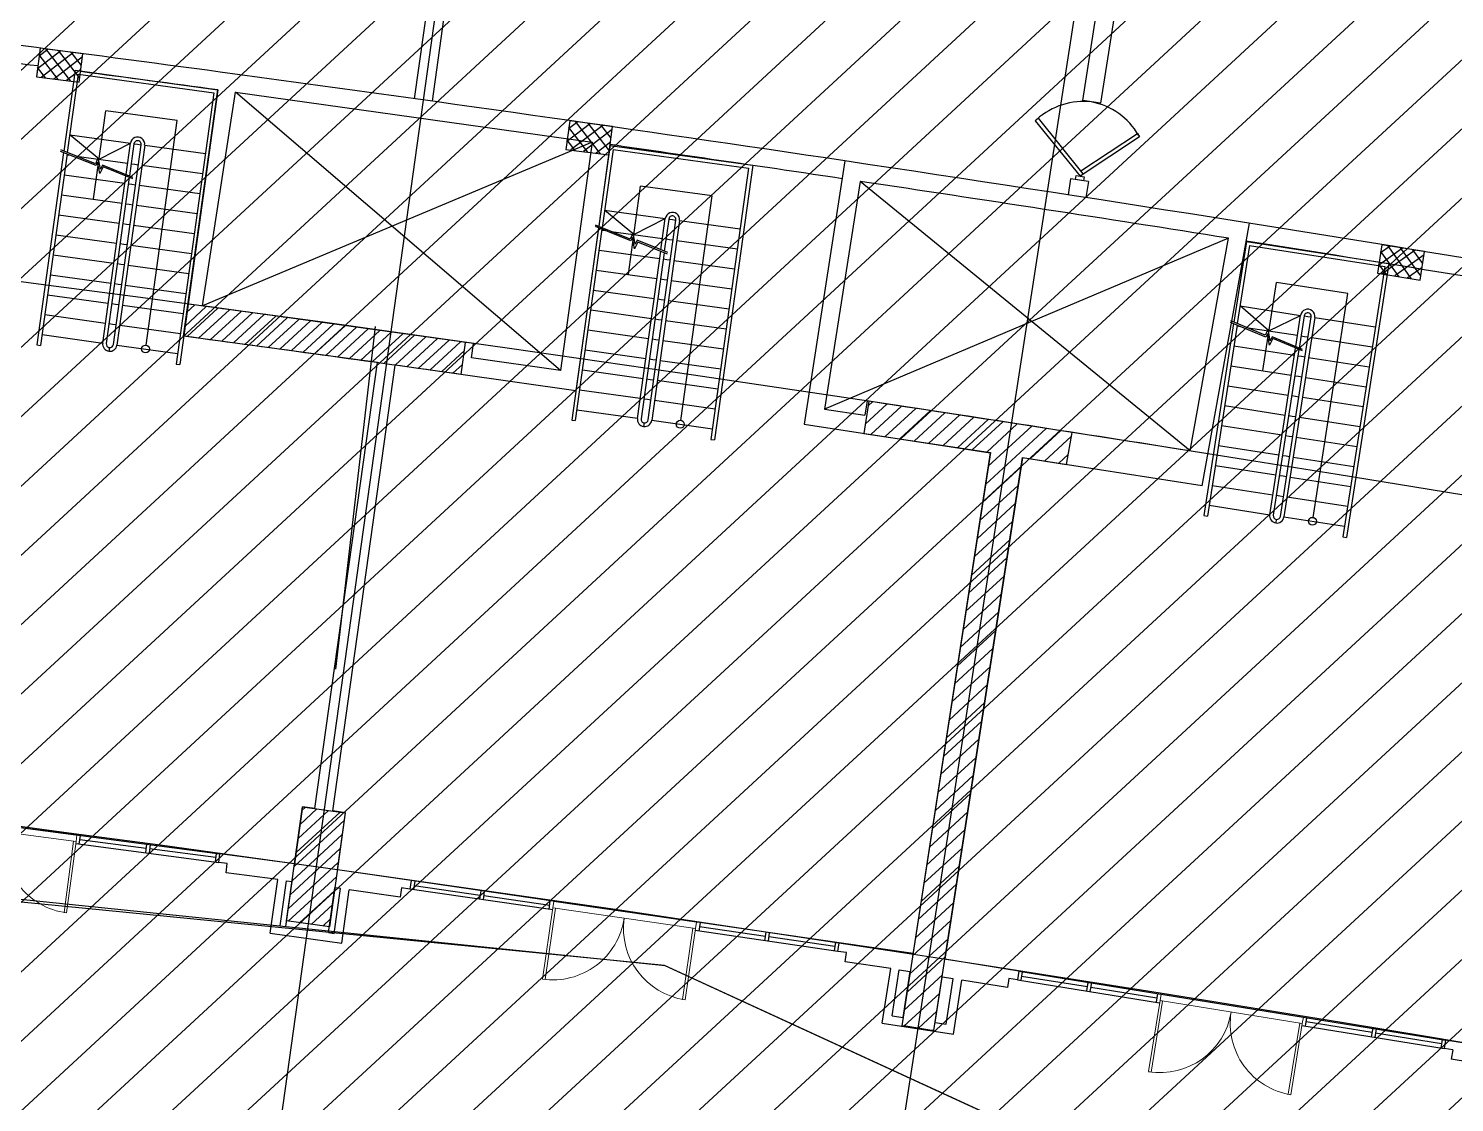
# Model space of a CAD drawing. Extents: x -678889171 to 586587, y -792238163 to 335485.
# Drawn here: x -678804152 to -678784365, y -792169563 to -792154654 of the extents above; entities that cross this region are included whole.
import ezdxf
from ezdxf.enums import TextEntityAlignment as Align

# ---------------------------------------------------------------- set-up
doc = ezdxf.new("R2010")
doc.units = 0
doc.header["$MEASUREMENT"] = 0
for name, color, linetype in [('A-FLOR-PATT', 252, 'Continuous'), ('A-SITE-PATT', 252, 'Continuous'), ('A-WALL', 252, 'Continuous')]:
    doc.layers.add(name, color=color, linetype=linetype)
for name, color, linetype, lineweight in [('BASEMENT3 LAYOUT$0$HATCH6', 252, 'Continuous', 15), ('Ground floor Towers$0$04-Ground Floor$0$A-DOOR-FULL', 252, 'Continuous', 20), ('Ground floor Towers$0$04-Ground Floor$0$A-GLAZ', 252, 'Continuous', 20)]:
    doc.layers.add(name, color=color, linetype=linetype, lineweight=lineweight)
doc.styles.add('Ground floor Towers$0$$Bas01-Rname$0$EN-SC', font='swissc.ttf')
doc.styles.add('Ground floor Towers$0$$Bas01-Rname$0$EN-SCL', font='swisscl.ttf')
doc.styles.add('Ground floor Towers$0$04-Ground Floor$0$V2-lower ground$0$LEVEL  FOR LICENSE LOWER GR$0$$LG- LEVEL$0$AR-SR', font='sarb.shx')

# ---------------------------------------------------------------- blocks, each defined once
blk = doc.blocks.new('A$C61C61320')
at = {"layer": 'BASEMENT3 LAYOUT$0$HATCH6'}
h = blk.add_hatch(dxfattribs=at)
h.set_pattern_fill('JIS_WOOD', color=256, scale=1000, style=0)
h.set_pattern_definition([(45, (-845711.5632553247, -470537.5133829243), (-499.9999991609842, 499.9999991609843), [])])
h.paths.add_polyline_path([(-57054.4839232408, -202715.6827627594), (-61988.72938809986, -237934.2497828866), (-80426.45722685638, -233625.2072105513), (-117920.8563015934, -232159.4412755717), (-127624.8318891085, -221284.5855308848), (-127624.8318891085, -154987.425217584), (-104462.5924733605, -154589.848100547), (-93882.62928564264, -154028.8445178776), (-93529.7361727003, -176713.0896850609), (-93352.28011348587, -178273.3977080029), (-93352.28011348587, -194674.8746110406), (-91405.28890382661, -196764.3988851835), (-82930.71560722869, -197602.72102616), (-65142.08317814791, -199622.3395659931), (-55832.26724016038, -200866.3395951205)])
blk = doc.blocks.new('Ground floor Towers$0$04-Ground Floor$0$a-r-00l-facd$0$WATG_DOORDOUBLE_M3')
at = {"layer": 'Ground floor Towers$0$04-Ground Floor$0$A-DOOR-FULL'}
for p, q in [((2199.999999287247, 1.468276605010033e-05), (2200.000000712753, -99.99998531723395)), ((-7.127528078854084e-07, -8.368981070816517e-06), (7.127528078854084e-07, -100.0000083689811))]:
    blk.add_line(p, q, dxfattribs=at)
for points in [[(7.127528078854084e-07, -100.0000083689811), (40.00000071275281, -100.0000077987788), (40.00001545171835, -1199.058316136943), (1.545171835459769e-05, -1199.058316707145)], [(2200.000000712753, -99.99997886421625), (2160.000000712753, -99.99997943441849), (2160.000015465135, -1199.999985887436), (2200.000015465135, -1199.999985317234)]]:
    blk.add_lwpolyline(points, close=True, dxfattribs=at)
for centre, start, end in [((7.127528078854084e-07, -100.0000167199178), 270.0000008170881, 8.137530065835503e-07), ((2200.000000712753, -99.99998535879422), 180.000000813753, 270.0000008170881)]:
    blk.add_arc(centre, 1100, start, end, dxfattribs=at)
at = {"layer": 'Ground floor Towers$0$04-Ground Floor$0$A-GLAZ'}
for p, q in [((-7.127528078854084e-07, -1.482199877500534e-05), (2199.999999287247, 8.229748345911503e-06)), ((7.127528078854084e-07, -100.0000083689811), (2200.000000712753, -99.99998531723395))]:
    blk.add_line(p, q, dxfattribs=at)
blk = doc.blocks.new('GR')
at = {"layer": 'A-FLOR-PATT'}
for p, q in [((6630, 53450), (2175.768247822157, 8187.24686045097)), ((15690, 52490), (10579.79769232979, 7298.403218707645)), ((4529.478819755205, 33400.84287380429), (4064.33697080219, 28679.44779817713)), ((13334.63613384853, 29030.69389596646), (13676.84593456588, 32034.67960718999)), ((13914.04371392599, 31908.10524616408), (13583.02957335401, 29002.39726700401)), ((4460.197372015273, 30147.71025321049), (4313.132509748847, 28654.93698831205)), ((-1151.792051261931, 29169.31031996908), (-1187.424477537686, 28770.90056833415)), ((-862.6263017387828, 29143.44830929011), (-1177.654061940848, 28880.14457044599)), ((-1038.700199908577, 29159.19576569623), (-1161.906605534721, 29056.21846861579)), ((-554.1774238097714, 29115.86168055516), (-1151.792051261931, 29169.31031996908)), ((-686.5524035689887, 29127.70085288386), (-1120.594581479672, 28764.92352752492)), ((-707.7527051213838, 28728.00034062378), (-1070.530030480353, 29162.04251853444)), ((-584.6108053826028, 28775.5829720544), (-894.4561323105008, 29146.29506212828)), ((-568.8633489764179, 28951.65687022437), (-718.3822341404739, 29130.54760572215)), ((-589.8098500855849, 28717.45192892046), (-554.1774238097714, 29115.86168055516)), ((-1174.031199369393, 28920.65216221451), (-1187.424477537745, 28770.90056833415)), ((-1059.900501461118, 28759.49525343589), (-1176.019162639364, 28898.42454441075)), ((-883.8266032912361, 28743.74779702994), (-1160.271706233238, 29074.49844258081)), ((-558.0857078871923, 29072.16276214458), (-944.5206833097618, 28749.1760711188)), ((-573.833164293319, 28896.08886397455), (-768.4467851398513, 28733.42861471267)), ((13583.02957335401, 29002.39726700401), (13334.63613384853, 29030.69389596646)), ((-1187.424477537686, 28770.90056833415), (-589.8098500855849, 28717.45192892046)), ((-1187.424477537745, 28770.90056833415), (-589.8098500855849, 28717.45192892046)), ((-654.7240264726424, 28884.08661310548, 2.279734471560073e-08), (-764.6329551669551, 27754.82088960832, 2.329218418513658e-08)), ((-609.802677285119, 28829.47825849169, 2.282541739611319e-08), (-716.0791393969812, 27737.53452559231, 2.330409319506092e-08)), ((-654.7240190486955, 28884.08661231809, 2.279734471663144e-08), (1335.87004838778, 28690.3465059243, 2.306609547718771e-08)), ((-609.802677285119, 28829.47825849169, 2.282541739611319e-08), (1281.261693838191, 28645.42515673055, 2.308073061959465e-08)), ((-589.5806206993293, 28720.01496580476), (-592.3728869698243, 28717.68115830666)), ((-589.8098500855849, 28717.45192892046), (-576.2754065164481, 28866.76518566255)), ((12729.64334216362, 28759.1530893246), (12688.28808834553, 28722.91451401882)), ((12688.28808834553, 28722.91451401882), (13340.582444098, 27978.51994530233)), ((13381.93769791525, 28014.75852060071), (12729.64334216362, 28759.1530893246)), ((1281.261693838191, 28645.42515673055, 2.308073061959465e-08), (913.1554903178148, 24863.296414484, 2.432354941359895e-08)), ((1335.870048394034, 28690.34650598852, 2.306609547716015e-08), (962.9203421998936, 24858.45291191337, 2.43302681825919e-08)), ((998.2406680801068, 25256.89110652867), (1335.875818950648, 28690.40510065501)), ((1246.721583506558, 25685.55577168471), (1583.190848636063, 28667.15163505109)), ((1583.190848636063, 28667.15163505109), (6556.534511636972, 28177.96449341424)), ((6244.88155322941, 24993.14312002374), (1583.190848636063, 28667.15163505109)), ((14143.59143319529, 28557.12841733682), (13340.582444098, 27978.51994530233)), ((13348.99353853188, 28052.3542058854), (14111.44651807866, 28601.74002782889)), ((14111.44651807866, 28601.74002782889), (14143.59143319529, 28557.12841733682)), ((-325.1976769384055, 27108.27051480542, 2.362050426512813e-08), (-205.5105345414813, 28338.00306754536, 2.307807152047738e-08)), ((789.7865028918677, 28241.13301398687, 2.321244690125709e-08), (-205.5105345414813, 28338.00306754536, 2.307807152047738e-08)), ((6232.222499277268, 28460.44710788107), (6196.590073001513, 28062.03735624615)), ((6521.388248800649, 28434.5850972021), (6206.360488598235, 28171.28135835775)), ((6345.314350630739, 28450.33255360823), (6222.107945004478, 28347.35525652766)), ((6500.187947247905, 28034.8845849419), (6223.742844305903, 28365.63523049271)), ((6829.837126729428, 28406.99846846715), (6232.222499277268, 28460.44710788107)), ((6697.462146970327, 28418.83764079586), (6263.41996905976, 28056.06031543703)), ((6676.261845417728, 28019.13712853575), (6313.484520058817, 28453.17930644637)), ((6825.928842652007, 28363.29955005646), (6439.493867229787, 28040.31285903091)), ((6799.403745156538, 28066.71975996633), (6489.558418228611, 28437.43185004024)), ((6815.151201562752, 28242.79365813627), (6665.632316398696, 28421.68439363406)), ((6794.204700453614, 28008.58871683246), (6829.837126729428, 28406.99846846715)), ((485.0807738396106, 25110.4161590449, 2.419507331976187e-08), (789.7865028918677, 28241.13301398687, 2.321244690125709e-08)), ((6556.534511636972, 28177.96449341424), (1246.722112970514, 25685.55572009293)), ((6324.114049077994, 28050.63204134785), (6207.995387899748, 28189.56133232272)), ((6556.534511636972, 28177.96449341424), (6244.88155322941, 24993.14312002374)), ((6805.229220540234, 28152.42273638197), (6469.260065455106, 24719.11104448439)), ((6810.181386245764, 28187.22565188631), (6615.567765399581, 28024.56540262478)), ((6804.061264458709, 28141.7380032508), (6693.527511141758, 27012.5332670537)), ((6804.061271882219, 28141.73800245931), (8794.547834986315, 27946.89649702263)), ((-271.3821709610384, 27661.20108209067, 2.34996457068552e-08), (-692.142222809649, 27983.4757766733, 2.323263203874849e-08)), ((-692.1422228098527, 27983.47577667333, 2.318843389069391e-08), (153.8602590103255, 27901.13623114845, 2.330265296435691e-08)), ((-271.3821709611293, 27661.20108209075, 2.343137376523042e-08), (153.860259088884, 27901.1362311408, 2.343137376523042e-08)), ((111.332771633337, 27464.18507129445, 2.823743669350049e-08), (153.8602590103219, 27901.1362311484, 2.808214860449172e-08)), ((6196.590073001513, 28062.03735624615), (6794.204700453614, 28008.58871683246)), ((6848.952391061703, 28087.10480126916), (6742.071754647321, 26995.22004005262)), ((6794.433929839754, 28011.15175371652), (6791.641663569491, 28008.81794621865)), ((6848.952391061703, 28087.10480126916), (8739.914633068864, 27902.00537041338)), ((8739.914633068864, 27902.00537041338), (8369.71577135922, 24120.08088639912)), ((8794.547834992602, 27946.89649708685), (8419.47793563304, 24115.20984885231)), ((10071.79736241087, 28058.85891187002), (9652.349105153116, 24383.45644530296)), ((13210.16201850895, 27938.03533152437), (13184.60042583939, 27713.65058481642)), ((13458.55545801443, 27909.73870256191), (13210.16201850895, 27938.03533152437)), ((13279.72581004733, 27930.11072287809), (13285.94951588734, 27984.74365113687)), ((13388.99166647605, 27917.66331120819), (13279.72581004733, 27930.11072287809)), ((13285.94951588734, 27984.74365113687), (13395.21537231606, 27972.29623946696)), ((13340.582444098, 27978.51994530233), (13381.93769791525, 28014.75852060071)), ((13395.21537231606, 27972.29623946696), (13388.99166647605, 27917.66331120819)), ((13458.55545801443, 27909.73870256191), (13432.99386534487, 27685.35395585396)), ((-766.6299982330747, 27734.30215567858, 2.349369766634617e-08), (-1027.673732669609, 25052.19301473993, 2.406151742291573e-08)), ((-718.0761824650945, 27717.01579166327, 2.350773870734038e-08), (-977.9088807978951, 25047.34951206202, 2.406823619195472e-08)), ((-309.3846310494664, 27571.51145145837, 1.848454929659186e-08), (-809.5719461315748, 27749.59055538844, 1.848454929659186e-08)), ((-320.5710409399835, 27596.72382198874, 1.847574478472735e-08), (-807.5749032525127, 27770.10928938476, 1.847574478472735e-08)), ((-719.2658378062297, 27704.79260619199, 2.327194054962225e-08), (-670.3795732645594, 27700.03461447061, 2.327854070029649e-08)), ((31.83290311386372, 25098.89285223298, 2.415800328670424e-08), (303.1548146214882, 27886.60572311507, 2.33226726580971e-08)), ((353.0401757122418, 27883.09248859827, 2.317346053447231e-08), (81.56007645883074, 25093.66973093408, 2.416469911939218e-08)), ((203.625110880108, 27896.29272847071, 2.330937173339564e-08), (159.8865873415525, 27446.89870730042, 2.350842897279532e-08)), ((203.6251108821052, 27896.29272847049, 2.808873076015447e-08), (159.8865874051626, 27446.89870727779, 2.824844091811883e-08)), ((203.6251108801225, 27896.29272847071, 2.330937173339565e-08), (253.3899627517603, 27891.44922579279, 2.331609050243463e-08)), ((253.3899627517458, 27891.44922579278, 2.331609050243463e-08), (303.1548146214882, 27886.60572311504, 2.332280927147335e-08)), ((352.9107916540088, 27881.76308420553, 2.332952684231738e-08), (1198.922148313413, 27799.42267491221, 2.344374711417536e-08)), ((10291.99147455386, 27783.46649839848), (9929.167948739487, 24604.23650129515)), ((15021.23759948349, 24230.14357274727), (10291.99166574219, 27783.46647761183)), ((-588.3155101702905, 27692.04750118866, 2.328962019647891e-08), (126.7366440531259, 27622.4530606633, 2.338615962329053e-08)), ((-284.2397624519872, 27684.21710643276, 1.847574478472735e-08), (-320.5710409399835, 27596.72382198874, 1.847574478472735e-08)), ((-289.701820759874, 27618.91175750301, 1.848454929659186e-08), (-309.3846310494664, 27571.51145145837, 1.848454929659186e-08)), ((-253.9301601012849, 27463.82512163463, 1.848454929659186e-08), (-289.701820759874, 27618.91175750301, 1.848454929659186e-08)), ((-247.8355643586765, 27526.38812925263, 1.847574478472735e-08), (-284.2397624519872, 27684.21710643276, 1.847574478472735e-08)), ((-211.7759533389035, 27557.99006939682, 1.848454929659186e-08), (-253.9301601012849, 27463.82512163463, 1.848454929659186e-08)), ((-222.4789234924574, 27583.03032337695, 1.847574478472735e-08), (-247.8355643586765, 27526.38812925263, 1.847574478472735e-08)), ((208.4404031234008, 27429.61234328019, 1.847574478472735e-08), (-222.4789234924574, 27583.03032337695, 1.847574478472735e-08)), ((206.4433602443132, 27409.0936092838, 1.848454929659186e-08), (-211.7759533389035, 27557.99006939682, 1.848454929659186e-08)), ((176.501495883731, 27617.60955798938, 2.339287839232398e-08), (226.2663477945644, 27612.76605530765, 2.339959716136825e-08)), ((226.2663477945644, 27612.76605530763, 2.339959716136825e-08), (276.0311996642558, 27607.92255262989, 2.340631593040697e-08)), ((325.7879913893557, 27603.07983442817, 2.341303361124291e-08), (1171.798533317036, 27520.73950443087, 2.352725377310369e-08)), ((7132.604975059865, 26365.73984439944), (7252.972530544892, 27595.40598401214)), ((8248.215815811851, 27497.98523093015), (7252.972530544892, 27595.40598401214)), ((-746.3894528025921, 27426.10943571065, 2.335544720855058e-08), (99.61302909594087, 27343.76989017816, 2.346966628222415e-08)), ((-117.4616524972771, 25113.42336026632, 2.907287398572002e-08), (109.3357287570652, 27443.66633729707, 2.824472884714164e-08)), ((157.8895445288581, 27426.3799732804, 2.825573307175998e-08), (-67.69680062552288, 25108.5798575884, 2.907945614138277e-08)), ((149.3778808873685, 27338.92638750804, 2.347638505125231e-08), (199.1427328373502, 27334.0828848225, 2.348310382030186e-08)), ((199.1427328373502, 27334.08288482248, 2.348310382030186e-08), (248.907584707089, 27329.23938214475, 2.348982258934059e-08)), ((298.665191124659, 27324.3965846508, 2.349654038016843e-08), (1144.674918320674, 27242.05633394953, 2.361076043203202e-08)), ((7941.777855862318, 24367.43745396891), (8248.215815811851, 27497.98523093015)), ((15207.83920361218, 23755.19110174823), (15715.56766894197, 27420.97371809464)), ((-773.5130677989655, 27147.42626522933, 2.343895386747891e-08), (72.48941413872672, 27065.08671969301, 2.355317294115777e-08)), ((7186.726418449362, 26918.64055003058), (6766.144750942203, 27241.1480087922)), ((6766.144750942, 27241.14800879223), (7612.101543420747, 27158.34036867238)), ((7186.726418449267, 26918.64055003067), (7612.101543499299, 27158.34036866469)), ((7488.523678482878, 24356.16493848246), (7761.38803620695, 27143.72725571048)), ((7811.271445730363, 27140.18641933412), (7538.247954176019, 24350.91430311365)), ((7569.332290232676, 26721.41280687056, 4.747288505860133e-09), (7612.10154342074, 27158.34036867234, 4.779494522641676e-09)), ((7661.863707682212, 27153.46933101847), (7617.876533676499, 26704.09957989148)), ((7661.863707684206, 27153.46933101825, 4.779357911424756e-09), (7617.876533740091, 26704.09957986882, 4.746234778411691e-09)), ((7661.863707682223, 27153.46933101847), (7711.625871945544, 27148.59829336438)), ((7711.625871945525, 27148.59829336436), (7761.388036206947, 27143.72725571045)), ((7811.141326110446, 27138.85708673523), (8657.10699294912, 27056.04857793647)), ((15432.30358561213, 27202.54265987317), (9929.167948739487, 24604.23650129515)), ((15021.23760201898, 24230.14357244995), (15432.70034261403, 27202.49654311224)), ((15682.24700349399, 27168.72517979853), (15554.68263896331, 26041.31736548545)), ((15726.30843219921, 27113.42065460477), (15602.96004262865, 26023.27342738837)), ((15682.24701090471, 27168.72517889508), (17669.566080329, 26943.8632513899)), ((15726.30843219921, 27113.42065460477), (17614.26155519933, 26899.80182267746)), ((17564.4416238541, 27198.8983855102), (17516.2502223514, 26801.81201100035)), ((17852.64686641993, 27163.9210721312), (17529.46431047516, 26910.69314294413)), ((17677.15782383713, 27185.21886387968), (17550.76210222358, 27086.18218552694)), ((18160.07118561852, 27126.61128325586), (17564.4416238541, 27198.8983855102)), ((18028.13590900274, 27142.62328038277), (17582.85813299019, 26793.72830737586)), ((17994.32869377892, 26743.79120483485), (17645.43372077207, 27189.06898084731)), ((18118.91127977567, 26787.46286099224), (17820.92276335508, 27167.77118909877)), ((18140.209071524, 26962.95190357522), (17996.41180593788, 27146.47339735038)), ((18111.87978411576, 26729.52490874636), (18160.07118561852, 27126.61128325586)), ((122.2542658909915, 27060.24321702671, 2.355989171018064e-08), (172.0191178801506, 27055.39971433735, 2.356661047923548e-08)), ((172.0191178801506, 27055.39971433734, 2.356661047923548e-08), (221.7839697498603, 27050.5562116596, 2.35733292482742e-08)), ((271.542390860046, 27045.71333487344, 2.358004714909396e-08), (1117.551303324301, 26963.37316346822, 2.369426709096034e-08)), ((6691.519115025672, 26992.015641262), (6428.991365093945, 24310.05135072586)), ((6740.063358529245, 26974.70241426161), (6478.753529357338, 24305.18031307177)), ((7148.674337418699, 26828.97196051917, -4.795500488038875e-09), (6648.585633025741, 27007.32779912325, -4.795500488038875e-09)), ((7137.501879663214, 26854.1905168161, -4.795500488012958e-09), (6650.594028954809, 27027.84542498163, -4.795500488012958e-09)), ((6738.866940079046, 26962.47988891749), (6787.750564461519, 26957.69484834378)), ((6869.810195591253, 26949.6623288778), (7584.823732596964, 26879.6722487938)), ((7173.881564074505, 26941.66368516794, -4.795500488012958e-09), (7137.501879663214, 26854.1905168161, -4.795500488012958e-09)), ((7210.19842720528, 26783.81458910185, -4.795500488012958e-09), (7173.881564074505, 26941.66368516794, -4.795500488012958e-09)), ((17669.56608033626, 26943.86325145403), (17236.70686827978, 23118.27402857577)), ((17643.35060861337, 26786.38678833167), (17531.67544502008, 26928.91239726232)), ((17818.83965119612, 26765.0889965833), (17552.97323676842, 27104.40143984524)), ((18154.78539099684, 27083.05751728878), (17758.34717557312, 26772.43051562749)), ((-800.6366827953279, 26868.74309474799, 2.352246052640724e-08), (45.36579918152711, 26786.40354920787, 2.363667960009139e-08)), ((95.13065089465817, 26781.56004654538, 2.364339836910897e-08), (144.8955029229655, 26776.7165438522, 2.36501171381691e-08)), ((144.8955029229655, 26776.71654385219, 2.36501171381691e-08), (194.6603547927043, 26771.87304117445, 2.365683590720783e-08)), ((244.4195905953784, 26767.03008509607, 2.366355391801949e-08), (1090.427688327953, 26684.68999298688, 2.377777374988868e-08)), ((7168.383372070461, 26876.36136848253, -4.795500488038875e-09), (7148.674337418699, 26828.97196051917, -4.795500488038875e-09)), ((7204.069215246254, 26721.25496330184, -4.795500488038875e-09), (7168.383372070461, 26876.36136848253, -4.795500488038875e-09)), ((7246.27551858249, 26815.39657202779, -4.795500488038875e-09), (7204.069215246254, 26721.25496330184, -4.795500488038875e-09)), ((7235.586405255024, 26840.4427443056, -4.795500488012958e-09), (7210.19842720528, 26783.81458910185, -4.795500488012958e-09)), ((7666.420777193929, 26686.78635288617, -4.795500488012958e-09), (7235.586405255024, 26840.4427443056, -4.795500488012958e-09)), ((7664.412381264839, 26666.26872702772, -4.795500488038875e-09), (7246.27551858249, 26815.39657202779, -4.795500488038875e-09)), ((7634.585896819255, 26874.80121114372), (7684.348061121764, 26869.9301734858)), ((7684.34806112176, 26869.93017348579), (7734.110225383138, 26865.05913583187)), ((7783.864329935212, 26860.18888711366), (8629.829182086167, 26777.38045806173)), ((17614.26155519933, 26899.80182267746), (17187.02389134662, 23123.89557667726)), ((17516.2502223514, 26801.81201100035), (18111.87978411576, 26729.52490874636)), ((18133.48759924842, 26907.56847470597), (17933.83621815604, 26751.13272387913)), ((18112.18980750011, 26732.07943212317), (18109.32526073908, 26729.83493213082)), ((-827.7602977917049, 26590.05992426666, 2.360596718533557e-08), (18.24218422431659, 26507.72037872272, 2.372018625902501e-08)), ((6711.589129216103, 26683.81176904273), (7557.545921773202, 26601.00412891523)), ((7339.237185696697, 24370.77805144432, 4.574022754282584e-09), (7567.323894306395, 26700.89518101111, 4.745776147610124e-09)), ((7615.868137813781, 26683.58195400937, 4.744722420161682e-09), (7388.99934996013, 24365.90701379022, 4.573886143065666e-09)), ((7607.308085956312, 26596.13309126898), (7657.070250297969, 26591.26205360722)), ((7657.070250297969, 26591.26205360721), (7706.832414559391, 26586.3910159533)), ((7756.587333759937, 26581.52068749209), (8602.551371223224, 26498.71233818698)), ((15983.94796988522, 25387.97057657617), (16122.86129061116, 26615.67992843773)), ((17116.52082903231, 26503.24896426547), (16122.86129061116, 26615.67992843773)), ((68.00703609611082, 26502.87687604479, 2.372690502806401e-08), (117.7718879657368, 26498.03337336707, 2.373362379710272e-08)), ((117.7718879657659, 26498.03337336704, 2.373362379710272e-08), (167.5367398354792, 26493.18987068932, 2.374034256614144e-08)), ((217.2967903307217, 26488.34683531871, 2.374706068694502e-08), (1063.304073331561, 26406.00682250554, 2.386128040881701e-08)), ((6684.31131835315, 26405.143649168), (7530.268110949408, 26322.33600903665)), ((16762.86809892958, 23377.68287895774), (17116.52082903231, 26503.24896426547)), ((-854.883912788082, 26311.37675378532, 2.36894738442639e-08), (-8.881430732868466, 26229.03720823757, 2.380369291795863e-08)), ((40.88342113892941, 26224.19370555964, 2.381041168699763e-08), (90.64827300853722, 26219.35020288191, 2.381713045603634e-08)), ((90.64827300856632, 26219.35020288189, 2.381713045603634e-08), (140.4131248782942, 26214.50670020416, 2.382384922507507e-08)), ((190.1739900660396, 26209.66358554135, 2.383056745587054e-08), (1036.180458335199, 26127.32365202421, 2.394478706774534e-08)), ((6657.03350749021, 26126.47552929325), (7502.990300125632, 26043.66788915807)), ((7580.030275093359, 26317.46497139424), (7629.792439474193, 26312.59393372864)), ((7629.792439474189, 26312.59393372863), (7679.554603735582, 26307.72289607472)), ((7729.31033758475, 26302.85248787054), (8575.27356036027, 26220.04421831225)), ((16046.40823497424, 25939.99144231134), (15630.74211265297, 26268.81004694675)), ((15630.74211265277, 26268.81004694678), (16475.35272031257, 26173.24372740016)), ((16046.40823497415, 25939.99144231142), (16475.352720391, 26173.24372739129)), ((16309.4954133087, 23373.25265884725), (16624.40165107192, 26156.37908277478)), ((16674.22593630536, 26152.08575435719), (16359.13477666847, 23367.25212801893)), ((16425.9937467708, 25737.01145554118, 4.74728831173677e-09), (16475.35272031257, 26173.24372740012, 4.779494321925929e-09)), ((16525.03569723175, 26167.62217919176), (16474.27115037474, 25718.96751746703)), ((16525.03569723374, 26167.62217919152, 4.7793577107137e-09), (16474.27115043799, 25718.96751744341, 4.746234584480746e-09)), ((16525.03569723176, 26167.62217919176), (16574.71867415279, 26162.00063098316)), ((16574.71867415278, 26162.00063098314), (16624.40165107191, 26156.37908277475)), ((16674.07576775503, 26150.75853708768), (17518.69523565285, 26055.19121501949)), ((-882.0075277844735, 26032.69358330399, 2.377298050319223e-08), (-36.00504569008262, 25950.35403775243, 2.388719957689224e-08)), ((13.7598061817298, 25945.51053507449, 2.389391834593125e-08), (63.52465805136671, 25940.66703239676, 2.390063711496996e-08)), ((63.52465805135216, 25940.66703239675, 2.390063711496996e-08), (113.2895099210509, 25935.82352971901, 2.390735588400868e-08)), ((163.0511898013829, 25930.98033576397, 2.391407422479607e-08), (1009.056843338793, 25848.64048154287, 2.402829372667366e-08)), ((7552.752464230449, 26038.7968515195), (7602.514628650424, 26033.92581385006)), ((7602.514628650424, 26033.92581385004), (7652.276792911845, 26029.05477619614)), ((7702.0333414095, 26024.18428824896), (8547.995749497346, 25941.3760984375)), ((15552.36479700745, 26020.8323897287), (15249.38779136755, 23343.13595263043)), ((15600.64220067082, 26002.78845163234), (15299.07076828865, 23337.51440442184)), ((16007.00711122254, 25850.90739063634, -4.795500685176805e-09), (15509.66731340093, 26036.79080282892, -4.795500685176805e-09)), ((15996.21655232467, 25876.29170139458, -4.795500685460459e-09), (15511.9851551708, 26057.27577865517, -4.795500685460459e-09)), ((15599.26144268454, 25990.58537618886), (15648.06727775954, 25985.06307515663)), ((15729.99632606205, 25975.79293630303), (16443.87205038345, 25895.01905663782)), ((16033.91233424062, 25963.20582363671, -4.795500685460459e-09), (15996.21655232467, 25876.29170139458, -4.795500685460459e-09)), ((16067.84262816819, 25804.8265736368, -4.795500685460459e-09), (16033.91233424062, 25963.20582363671, -4.795500685460459e-09)), ((-909.1311427808214, 25754.01041282266, 2.385648716212056e-08), (-63.12866064726768, 25671.67086726728, 2.397070623582587e-08)), ((6629.755696627253, 25847.80740941851), (7475.712489301834, 25764.99976927949)), ((7525.474653565314, 25760.12873162539), (7575.236817826619, 25755.25769397149)), ((7575.236817826648, 25755.25769397147), (7624.99898208804, 25750.38665631756)), ((7674.756345234269, 25745.51608862739), (8520.717938634378, 25662.70797856275)), ((16027.42915402004, 25897.99393013542, -4.795500685176805e-09), (16007.00711122254, 25850.90739063634, -4.795500685176805e-09)), ((16060.76989558264, 25742.36658265658, -4.795500685176805e-09), (16027.42915402004, 25897.99393013542, -4.795500685176805e-09)), ((16104.39228017699, 25835.86044393702, -4.795500685176805e-09), (16060.76989558264, 25742.36658265658, -4.795500685176805e-09)), ((16094.08240884114, 25861.06509514538, -4.795500685460459e-09), (16067.84262816819, 25804.8265736368, -4.795500685460459e-09)), ((16522.54855405189, 25700.92357936553, -4.795500685460459e-09), (16094.08240884114, 25861.06509514538, -4.795500685460459e-09)), ((16520.23071228201, 25680.43860353921, -4.795500685176805e-09), (16104.39228017699, 25835.86044393702, -4.795500685176805e-09)), ((16493.55502726352, 25889.39750843385), (16543.23800422367, 25883.77596022082)), ((16543.23800422367, 25883.77596022081), (16592.92098114276, 25878.15441201241)), ((16642.59591117809, 25872.53377429587), (17487.21456568462, 25776.96654426157)), ((-13.36380877546981, 25666.82736458934, 2.397742500486487e-08), (36.40104309416711, 25661.98386191162, 2.398414377390358e-08)), ((36.40104309416711, 25661.9838619116, 2.398414377390358e-08), (86.16589496389497, 25657.14035923387, 2.39908625429423e-08)), ((135.9283895367153, 25652.29708598661, 2.39975809937216e-08), (981.9332283424446, 25569.95731106154, 2.4111800385602e-08)), ((1040.71246916079, 25703.23302422173), (997.2661413847236, 25255.3329674144)), ((1010.339795076055, 25389.88074964215), (1298.720312099438, 25678.26126666553)), ((1029.329107562779, 25585.64675742551), (1137.544291800587, 25693.86194166332)), ((1048.497935238993, 25251.26219450845), (1459.893540875753, 25662.65780014521)), ((1210.083491518162, 25236.07105549099), (1621.063978258288, 25647.05154223111)), ((5022.903248019371, 25317.59848114007), (1246.721583506558, 25685.55577168471)), ((1371.629204168683, 25220.84007284488), (1782.231624377426, 25631.44249305362)), ((1533.135099639185, 25205.56927301874), (1943.396479363786, 25615.83065274335)), ((1694.601204341045, 25190.25868242397), (2104.558543345658, 25600.21602142858)), ((1856.02754464699, 25174.90832743328), (2265.717816453893, 25584.59859924018)), ((2017.414146892959, 25159.51823438262), (2426.874298817944, 25568.9783863076)), ((2178.761037376709, 25144.08842956973), (2588.027990567498, 25553.35538276052)), ((2340.068242358975, 25128.61893925536), (2749.178891832009, 25537.7295887284)), ((6602.4778857643, 25569.13928954376), (7448.434678478072, 25486.33164940091)), ((15567.78077271632, 25712.36070543094), (16412.39138045435, 25616.79438587548)), ((16160.44648254939, 23390.11730347259, 4.574022595625712e-09), (16423.67590500371, 25716.52647971382, 4.745775953796331e-09)), ((16471.95330867087, 25698.48254161603, 4.744722226540307e-09), (16210.12945947054, 23384.49575526398, 4.573885984413482e-09)), ((16462.0743572953, 25611.17283767593), (16511.75733429454, 25605.55128945848)), ((16511.75733429454, 25605.55128945846), (16561.44031121367, 25599.92974125007)), ((16611.11605460111, 25594.30901150404), (17455.7338957164, 25498.74187350365)), ((-936.254757777213, 25475.32724234132, 2.393999382104889e-08), (-90.25227560448184, 25392.98769678213, 2.405421289475948e-08)), ((-40.48742373268396, 25388.1441941042, 2.406093166379849e-08), (9.277428136952949, 25383.30069142647, 2.40676504328372e-08)), ((9.277428136952949, 25383.30069142646, 2.40676504328372e-08), (59.04228000665171, 25378.45718874872, 2.407436920187592e-08)), ((108.8055892720731, 25373.61383620924, 2.408108776264712e-08), (954.8096133460531, 25291.2741405802, 2.419530704453032e-08)), ((2501.335788062774, 25113.10978966253), (2910.327002740698, 25522.10100434045)), ((2662.563700673636, 25097.56100697676), (3071.472323424648, 25506.46962972777)), ((2823.752006340539, 25081.97261734703), (3232.614854012383, 25490.83546501887)), ((2984.900731174508, 25066.34464688436), (3393.754594633821, 25475.19851034367)), ((3146.009901249548, 25050.67712166277), (3554.891545419348, 25459.55876583257)), ((3296.92410766508, 20722.46278009258), (3655.654552217457, 25498.86326773893)), ((3307.079542603344, 25034.97006771993), (3716.025706496323, 25443.91623161291)), ((3468.109681235859, 25019.22351105581), (3877.157077997224, 25428.27090781718)), ((3629.100343109807, 25003.43747763312), (4038.285660049878, 25412.6227945732)), ((3790.051554152276, 24987.61199337896), (4199.411452784436, 25396.97189201112)), ((3950.963340252405, 24971.74708418245), (4360.534456330119, 25381.31820026017)), ((4111.835727263708, 24955.84277589712), (4521.654670816613, 25365.66171945003)), ((4272.668741001748, 24939.89909433853), (4682.772096373839, 25350.00244971062)), ((4433.462407246931, 24923.91606528708), (4843.886733130086, 25334.34039117023)), ((7498.196842741549, 25481.4606117468), (7547.959007002839, 25476.5895740929)), ((7547.959007002864, 25476.58957409288), (7597.721171264271, 25471.71853643897)), ((7647.479349059002, 25466.84788900583), (8493.440127771435, 25384.03985868801)), ((15536.30010274809, 25434.13603467303), (16380.91071052522, 25338.56971511315)), ((16430.59368732707, 25332.94816691802), (16480.27666436542, 25327.32661869613)), ((-963.3783727735608, 25196.64407185998, 2.402350047997722e-08), (-117.3758905616378, 25114.30452629698, 2.413771955369311e-08)), ((3701.562617631891, 24997.12797707421), (998.2406680801068, 25256.89110652867)), ((4594.216751742177, 24907.89371448569), (4901.648769452237, 25215.32573219575)), ((4869.083567935857, 24879.66046830302), (4912.529903262388, 25327.56060294749)), ((5003.638784701907, 25118.99586830995), (5022.903248019371, 25317.59848114007)), ((6575.200074901331, 25290.47116966902), (7421.156867654274, 25207.66352952234)), ((7470.919031917769, 25202.79249186823), (7520.681196179088, 25197.92145421432)), ((7520.681196179074, 25197.92145421431), (7570.443360440451, 25193.0504165604)), ((7620.202352883771, 25188.17968938425), (8466.162316908452, 25105.37173881327)), ((15504.81943277987, 25155.91136391511), (16349.4300405961, 25060.3450443508)), ((16480.27666436542, 25327.32661869612), (16529.95964128452, 25321.70507048773)), ((16579.63619802422, 25316.08424871223), (17424.25322574817, 25220.51720274575)), ((-1027.673732674844, 25052.19301468612, 2.406151742293447e-08), (-977.9088807892003, 25047.34951211546, 2.406823619193645e-08)), ((-22.68821655469947, 25053.96308983364, 2.418126796628845e-08), (-27.4444843537276, 25004.18982475463, 2.418126796628845e-08)), ((81.68278900740552, 25094.93058643188, 2.416459453157265e-08), (927.6859983496906, 25012.59097009887, 2.427881370345866e-08)), ((3088.08628661331, 18777.43227743587), (3701.562617631891, 24997.12797707421)), ((3336.879649340757, 18752.89938645039), (3950.351729442365, 24972.55192894008)), ((6469.260065455106, 24719.11104448439), (3950.351729442365, 24972.55192894008)), ((4754.931800194317, 24891.8320676412), (4882.670367976418, 25019.5706354233)), ((6244.88155322941, 24993.14312002374), (5003.638784701907, 25118.99586830995)), ((6547.922264038407, 25011.80304979428), (7393.879056830512, 24928.99540964375)), ((16399.11301735888, 25054.7234961601), (16448.79599443631, 25049.10194793379)), ((16448.79599443631, 25049.10194793377), (16498.47897135545, 25043.48039972538)), ((16548.15634144727, 25037.8594859204), (17392.77255577996, 24942.29253198783)), ((913.1554903177821, 24863.29641448369, 2.432354941359909e-08), (962.9203421998936, 24858.45291191337, 2.43302681825919e-08)), ((7443.641221093989, 24924.12437198964), (7493.403385355308, 24919.25333433575)), ((7493.403385355308, 24919.25333433573), (7543.165549616715, 24914.38229668183)), ((7592.925356708525, 24909.51148976269), (8438.884506045528, 24826.70361893852)), ((10537.86508096894, 24737.81571620295, -6.574195595121094e-08), (10488.72346512735, 24289.76892123686, -6.574195595121094e-08)), ((10513.90343216097, 24741.44818837792), (10491.3388840773, 24541.77132530502)), ((15473.33876281164, 24877.68669315719), (16317.94937066696, 24782.12037358846)), ((16367.63234758815, 24776.49882537984), (16417.31532450717, 24770.87727717146)), ((16417.31532450719, 24770.87727717144), (16466.9983014263, 24765.25572896305)), ((16516.67648487033, 24759.63472312857), (17361.29188581172, 24664.06786122991)), ((6520.644453175435, 24733.13492991953), (7366.601246006718, 24650.32728976518)), ((7416.363410270198, 24645.45625211106), (7466.125574531517, 24640.58521445717)), ((7466.125574531514, 24640.58521445715), (7515.887738792891, 24635.71417680325)), ((7565.648360533305, 24630.84329014111), (8411.606695182556, 24548.03549906378)), ((9929.167948739487, 24604.23650129515), (10491.3388840773, 24541.77132530502)), ((10503.30515516258, 24422.71692006809), (10790.62749942127, 24710.03926432678)), ((10530.96237293982, 24674.88054087206), (10588.35742893199, 24732.27559686423)), ((10584.2814501864, 24279.18681206518), (10992.83578490989, 24687.74114678867)), ((10786.40468798431, 24256.80364683636), (11194.98233514234, 24665.38129399439)), ((10988.52792578222, 24234.42048160754), (11397.06719977583, 24642.95975560115)), ((11190.65116358012, 24212.03731637872), (11599.09042838028, 24620.47658117887)), ((11392.77440137803, 24189.65415114989), (11801.05207043853, 24597.93182021039)), ((11594.89763917593, 24167.27098592107), (12002.95217534651, 24575.32552209164)), ((11797.02087697383, 24144.88782069224), (12204.79079241365, 24552.65773613205)), ((15441.8580928434, 24599.46202239928), (16286.46870073786, 24503.89570282611)), ((6493.366642312511, 24454.46681004478), (7339.323435182981, 24371.6591698866)), ((7538.37136435806, 24352.17509051955), (8384.328884319617, 24269.36737918903)), ((9652.349105153116, 24383.45644530296), (12251.59628872504, 24089.35584477396)), ((11999.14411477175, 24122.50465546342), (12406.56797086281, 24529.92851155449)), ((12201.26735256965, 24100.1214902346), (12608.28375983077, 24507.13789749572)), ((12201.44470988696, 23651.28604149845), (13011.53136543967, 24461.37269705116)), ((12230.05303132906, 23904.40076596728), (12809.93820836805, 24484.28594300627)), ((12805.73700196141, 24031.07193054618), (13213.06327992473, 24438.39820850949)), ((13007.25863792903, 24008.08716348707), (13366.29165013977, 24367.1201756978)), ((13316.40581953124, 23972.82704899868, -6.574195595121094e-08), (13372.99683623144, 24420.11736461765, -6.574195595121094e-08)), ((16336.15167765904, 24498.27415461749), (16385.83465457804, 24492.65260640911)), ((16385.83465457807, 24492.65260640909), (16435.51763149719, 24487.0310582007)), ((16485.19662829337, 24481.40996033676), (17329.8112158435, 24385.84319047199)), ((6428.991365088681, 24310.05135067205), (6478.753529366066, 24305.18031312521)), ((7433.97770677794, 24311.26535040039), (7429.193899334216, 24261.49472466249)), ((10488.72346512735, 24289.76892123686, -6.574195595121094e-08), (12251.54509172728, 24094.55372397893, -6.574195595121094e-08)), ((15410.37742287516, 24321.23735164136), (16254.98803080872, 24225.67103206378)), ((16304.67100772992, 24220.04948385515), (16354.35398464895, 24214.42793564676)), ((16354.35398464894, 24214.42793564675), (16404.03696156803, 24208.80638743835)), ((16453.71677171643, 24203.18519754493), (17298.33054587524, 24107.61851971408)), ((8369.715771359188, 24120.08088639881), (8419.47793563304, 24115.20984885231)), ((12251.54509172728, 24094.55372397893, -6.574195595121094e-08), (11347.44925764314, 16095.48364918435, -6.574195595121094e-08)), ((12251.59628872504, 24089.35584477396), (11460.67368464815, 17090.30583850355)), ((11794.59687409195, 16044.94958959299, -6.574195595121094e-08), (12698.52803087246, 24043.29976511735, -6.574195595121094e-08)), ((12698.81925366126, 24038.81743297269), (11907.94496537224, 17040.81339799528)), ((12698.52803087246, 24043.29976511735, -6.574195595121094e-08), (13316.40581953124, 23972.82704899868, -6.574195595121094e-08)), ((15207.83920361218, 23755.19110174823), (12698.81925366126, 24038.81743297269)), ((13208.78027389666, 23985.10239642796), (13333.772918629, 24110.0950411603)), ((15378.89675290695, 24043.01268088345), (16223.50736087962, 23947.44636130143)), ((12172.83638844485, 23398.17131702961), (12683.310061703, 23908.64499028776)), ((15347.4160829387, 23764.78801012553), (16192.02669095048, 23669.22169053909)), ((16273.19033780081, 23941.8248130928), (16322.87331471984, 23936.20326488443)), ((16322.87331471983, 23936.20326488441), (16372.55629163895, 23930.58171667602)), ((16422.23691513948, 23924.96043475312), (17266.84987590703, 23829.39384895616)), ((12144.22806700275, 23145.05659256078), (12654.70471261713, 23655.53323817517)), ((16241.70966787167, 23663.60014233046), (16291.3926447907, 23657.97859412208)), ((16291.3926447907, 23657.97859412207), (16341.07562170979, 23652.35704591368)), ((16390.75705856255, 23646.73567196129), (17235.36920593878, 23551.16917819824)), ((12115.61974556065, 22891.94186809195), (12626.09936353126, 23402.42148606257)), ((15315.9354129705, 23486.5633393676), (16160.5460210214, 23390.99701977675)), ((16359.27720198561, 23368.51090916947), (17203.88853597057, 23272.94450744033)), ((15249.38779136147, 23343.13595257672), (15299.07076829818, 23337.51440447514)), ((16254.27798074551, 23329.18145305135), (16248.74352510122, 23279.48869904513)), ((12087.01142411855, 22638.82714362312), (12597.4940144454, 23149.30973394997)), ((17187.02389134659, 23123.89557667695), (17236.70686827978, 23118.27402857577)), ((12058.40310267644, 22385.71241915429), (12568.88866535953, 22896.19798183737)), ((12029.79478123434, 22132.59769468546), (12540.28331627366, 22643.08622972478)), ((12001.18645979224, 21879.48297021662), (12511.67796718779, 22389.97447761218)), ((11972.57813835013, 21626.3682457478), (12483.07261810193, 22136.86272549959)), ((11943.96981690804, 21373.25352127897), (12454.46726901606, 21883.75097338699)), ((11915.36149546593, 21120.13879681013), (12425.86191993019, 21630.63922127439)), ((11886.75317402383, 20867.0240723413), (12397.25657084432, 21377.5274691618)), ((11858.14485258173, 20613.90934787247), (12368.65122175846, 21124.4157170492)), ((11829.53653113963, 20360.79462340364), (12340.04587267259, 20871.3039649366)), ((11800.92820969752, 20107.67989893481), (12311.44052358672, 20618.19221282401)), ((11772.31988825542, 19854.56517446598), (12282.83517450086, 20365.08046071142)), ((11743.71156681332, 19601.45044999714), (12254.22982541499, 20111.96870859882)), ((11715.10324537121, 19348.33572552832), (12225.62447632912, 19858.85695648622)), ((11686.49492392911, 19095.22100105948), (12197.01912724325, 19605.74520437362)), ((11657.88660248701, 18842.10627659065), (12168.41377815739, 19352.63345226103)), ((8031.110373076415, 16790.60015956615), (-27645.07876591856, 18999.73495476877)), ((11629.2782810449, 18588.99155212182), (12139.80842907152, 19099.52170014843)), ((8021.024446181662, 16796.65865175222), (-27554.79105998005, 18854.25486492502)), ((11600.6699596028, 18335.87682765298), (12111.20307998565, 18846.40994803583)), ((-4181.019108905275, 18638.55875133328), (1794.298607942379, 18094.88772697525)), ((2756.889526712126, 17201.32171175303, -6.574195595121094e-08), (2913.76395288168, 18793.66638010601, -6.574195595121094e-08)), ((2831.561489858924, 17959.27509711694, -6.574195595121094e-08), (3500.354236535412, 18628.06784379343, -6.574195595121094e-08)), ((2914.649031016103, 18794.53449124712), (2836.37682024861, 18000.07306506179)), ((2850.880415337035, 18155.37071789169, -6.574195595121094e-08), (3437.528746043195, 18742.01904859785, -6.574195595121094e-08)), ((2870.199340815146, 18351.46633866644, -6.574195595121094e-08), (3276.619016688824, 18757.88601454012, -6.574195595121094e-08)), ((2889.518266293259, 18547.56195944119, -6.574195595121094e-08), (3115.709287334455, 18773.75298048238, -6.574195595121094e-08)), ((2908.83719177137, 18743.65758021593, -6.574195595121094e-08), (2954.79955798008, 18789.61994642464, -6.574195595121094e-08)), ((2913.76395288168, 18793.66638010601, -6.574195595121094e-08), (3510.868003632582, 18734.78722049727, -6.574195595121094e-08)), ((3088.08628661331, 18777.43227743587), (2914.649031016103, 18794.53449124712)), ((3511.823874345369, 18735.64857415654), (3336.880256380828, 18752.90554035964)), ((3510.868003632582, 18734.78722049727, -6.574195595121094e-08), (3353.998798406858, 17142.49554702744, -6.574195595121094e-08)), ((3433.194658925524, 17938.25266492993), (3511.823874345369, 18735.64857415654)), ((2812.242564380816, 17763.17947634219, -6.574195595121094e-08), (3481.035311057287, 18431.97222301866, -6.574195595121094e-08)), ((11572.0616381607, 18082.76210318416), (12082.59773089978, 18593.29819592324)), ((-159.3518009736144, 18151.80568645688), (-147.665627913666, 18271.23809158397)), ((768.0626462814398, 18127.83794101751), (-153.5087144436329, 18211.52188902042)), ((2792.923638902703, 17567.08385556745, -6.574195595121094e-08), (3461.716385579161, 18235.8766022439, -6.574195595121094e-08)), ((11543.45331671859, 17829.64737871532), (12053.99238181392, 18340.18644381064)), ((-209.1141523079714, 18156.67481262867), (1783.425187455206, 17975.38137263831)), ((773.5151646475788, 18187.76486030309), (762.6417441604062, 18068.25850596614)), ((823.3094789546449, 18183.23426843343), (812.436058467465, 18063.72791409649)), ((1739.067583391719, 18039.66514167643), (817.8577712614642, 18123.31625900002)), ((1744.504293635298, 18099.41831884491), (1733.630873148133, 17979.91196450796)), ((1783.425187455165, 17975.38137263813), (1794.298607942337, 18094.88772697508)), ((2836.380341402353, 18000.07274468581), (1794.298607942337, 18094.88772697508)), ((2773.604713424588, 17370.9882347927, -6.574195595121094e-08), (3442.397460101031, 18039.78098146914, -6.574195595121094e-08)), ((11514.84499527649, 17576.53265424649), (12025.38703272805, 18087.07469169805)), ((1902.931541792118, 17964.50795215095), (1783.425187455166, 17975.38137263813)), ((1891.152002931015, 17835.04273495259), (1902.931541792118, 17964.50795215095)), ((2612.752354132418, 17769.38711282406), (1891.152002931015, 17835.04273495259)), ((2778.578159391803, 17199.18498546327, -6.574195595121094e-08), (3423.078534622908, 17843.68536069438, -6.574195595121094e-08)), ((4463.33639329288, 17831.01304268504), (3433.194658925528, 17938.25266493003)), ((4463.336393292879, 17831.01304268504), (4450.911320721948, 17711.65803620602)), ((10431.08671724391, 17209.75941413846), (4463.336393292848, 17831.01304268476)), ((4513.067645992458, 17825.83592911355), (4500.642573421537, 17706.48092263453)), ((11486.23667383439, 17323.41792977766), (11996.78168364218, 17833.96293958545)), ((2539.129523837303, 17022.76203982077), (2612.752354132417, 17769.38711282406)), ((2670.327170713918, 17130.41766554481), (2732.262117749574, 17758.51338213968)), ((2732.262117749574, 17758.51338213968), (2811.945901763243, 17751.26326314478)), ((2749.952343956478, 17122.5731620216), (2811.945901763243, 17751.26326314478)), ((2939.501015393042, 17183.33114616787, -6.574195595121094e-08), (3403.759609144778, 17647.58973991961, -6.574195595121094e-08)), ((3347.040438848013, 17063.74930678452), (3408.738976809087, 17689.44754773411)), ((3488.320752535315, 17681.16294059536), (3408.738976809087, 17689.44754773411)), ((3426.665612090574, 17055.90480326131), (3488.320752535315, 17681.16294059536)), ((3534.311683543428, 16924.71879997405), (3607.677524091794, 17668.73768427667)), ((4318.095818957753, 17594.78185175801), (3607.677524091794, 17668.73768427667)), ((4331.556314242927, 17724.08310877695), (4318.095818957753, 17594.78185175801)), ((4450.911320721948, 17711.65803620602), (4331.556314242927, 17724.08310877695)), ((6440.927225119762, 17504.49377256184), (4450.911320721934, 17711.65803620574)), ((4506.855109707001, 17766.15842587403), (5426.866147043096, 17670.21720129204)), ((5433.095820934876, 17730.05932804599), (5420.670748363977, 17610.70432156697)), ((5482.827073634478, 17724.88221447478), (5470.402001063572, 17605.52720799576)), ((5476.596473385609, 17665.03118915247), (6396.968588831573, 17569.05231037436)), ((6391.16191418055, 17509.33255620287), (6402.775263482617, 17628.77206454586)), ((3100.423871394279, 17167.47730687247, -6.574195595121094e-08), (3384.440683666656, 17451.49411914485, -6.574195595121094e-08)), ((11457.62835239229, 17070.30320530883), (11968.17633455631, 17580.85118747285)), ((3261.346727395511, 17151.62346757707, -6.574195595121094e-08), (3365.121758188527, 17255.39849837009, -6.574195595121094e-08)), ((10418.66164467303, 17090.40440765945), (8430.223336413626, 17297.40444068508)), ((8491.569088498058, 17411.66671573116), (8479.955739196012, 17292.22720738816)), ((9405.38350061683, 17256.21273910897), (8485.762413847027, 17351.94696155966)), ((9399.170964331366, 17196.53523586944), (9411.59603690228, 17315.89024234845)), ((9448.90221703094, 17191.35812229823), (9461.327289601853, 17310.71312877725)), ((10375.14292825888, 17155.25902447022), (9455.114753316397, 17251.03562553775)), ((11429.02003095019, 16817.18848084), (11939.57098547045, 17327.73943536026)), ((2539.129523837302, 17022.76203982077), (3534.311683543428, 16924.71879997405)), ((2670.327170713918, 17130.41766554481), (2749.952343956478, 17122.5731620216)), ((3353.998798406858, 17142.49554702744, -6.574195595121094e-08), (2756.889526712126, 17201.32171175303, -6.574195595121094e-08)), ((3347.040438848013, 17063.74930678452), (3426.665612090573, 17055.90480326131)), ((10381.35546454433, 17214.93652770967), (10368.93039197344, 17095.58152123078)), ((10418.66164467299, 17090.40440765951), (10431.08671724392, 17209.75941413853)), ((10538.01665115202, 17077.97933508857), (10418.66164467299, 17090.40440765951)), ((11462.04443558001, 17102.43484648297), (10431.08671724392, 17209.75941413853)), ((10524.55615586684, 16948.67807806964), (10538.01665115202, 17077.97933508857)), ((11400.41170950808, 16564.07375637117), (11910.96563638458, 17074.62768324767)), ((12938.02682214066, 16917.20244922421), (11907.94496537218, 17040.81339799566)), ((11160.43214007337, 16882.48223523948), (10524.55615586684, 16948.67807806964)), ((11074.38913727075, 16121.10130675162), (11160.43214007337, 16882.48223523948)), ((11207.10599359793, 16226.86631063584), (11279.79563591442, 16870.05627891057)), ((11279.79563591442, 16870.05627891057), (11433.96850052545, 16854.00660418161)), ((11361.12552836587, 16209.45990592766), (11433.96850052545, 16854.00660418161)), ((11371.80338806598, 16310.95903190233), (11882.36028729871, 16821.51593113507)), ((12938.02682214066, 16917.20244922421), (12923.72926728029, 16798.05724401219)), ((12938.02682214064, 16917.2024492238), (18895.28708274173, 16202.32470620539)), ((12987.67065764565, 16911.24513469863), (12973.37310278528, 16792.09992948674)), ((12980.52188021546, 16851.67253209269), (13898.93283705815, 16741.46221337732)), ((9580.141154880024, 16156.09792098101), (8021.024446181662, 16796.65865175222)), ((18801.22155714846, 12365.71643345358), (8031.110373076415, 16790.60015956615)), ((11808.27901616612, 16158.92518260795), (11879.86945240855, 16792.38889144083)), ((12033.76899890213, 16773.92077763749), (11879.86945240855, 16792.38889144083)), ((11962.29855093405, 16141.51877789977), (12033.76899890213, 16773.92077763749)), ((12068.06355481827, 16008.80192157258), (12152.91703485998, 16759.62288308451)), ((12789.09504430286, 16683.28082655955), (12152.91703485999, 16759.62288308452)), ((12804.58406206826, 16812.35479887257), (12789.09504430286, 16683.28082655955)), ((12923.72926728029, 16798.05724401219), (12804.58406206826, 16812.35479887257)), ((12923.72926728024, 16798.0572440118), (14908.67231473131, 16559.86190862137)), ((13891.78405962796, 16681.88961077131), (13906.08161448834, 16801.03481598332)), ((13941.42789513295, 16675.93229624614), (13955.72544999333, 16795.07750145815)), ((13948.57667256313, 16735.50489885217), (14866.58125680945, 16625.34334529257)), ((14874.13518245376, 16684.86732967002), (14859.02733116512, 16565.81936091512)), ((11377.45422248011, 16092.10346328973), (11853.75493821285, 16568.40417902247)), ((16944.0738305945, 16315.26902440768), (16959.18168188311, 16434.31699316259)), ((11207.10599359793, 16226.86631063584), (11361.12552836587, 16209.45990592766)), ((11579.1934942256, 16069.3363320085), (11825.14958912698, 16315.29242690988)), ((16894.4716573776, 16321.56381687152), (18880.98952788135, 16083.17950099338)), ((17870.41889122147, 16264.70383429796), (16951.62775623881, 16374.79300878513)), ((17877.58845488905, 16324.44965397105), (17863.29090002867, 16205.30444875903)), ((17927.23229039407, 16318.49233944588), (17912.93473553368, 16199.34713423387)), ((18838.49446980652, 16148.70941812454), (17920.06379268739, 16258.75540269932)), ((18094.00096925689, 12658.19155326083), (9580.141154880024, 16156.09792098101)), ((11074.38913727075, 16121.10130675162), (12068.06355481827, 16008.80192157258)), ((11780.86966139699, 16046.50609615316), (11796.54424004112, 16062.18067479728)), ((11808.27901616612, 16158.92518260796), (11962.29855093405, 16141.51877789977)), ((18845.64324723671, 16208.28202073056), (18831.34569237634, 16089.13681551854)), ((18895.2870827417, 16202.32470620535), (18880.98952788132, 16083.17950099333)), ((19000.13473309334, 16068.88194613295), (18880.98952788132, 16083.17950099333)), ((19900.94067347183, 16081.64517606049), (18895.2870827417, 16202.32470620535)), ((19000.13473309334, 16068.88194613295), (18984.64571532793, 15939.80797381993)), ((19620.82402884732, 15863.46588080545), (18984.64571532793, 15939.80797381993))]:
    blk.add_line(p, q, dxfattribs=at)
for centre in [(479.8023315046885, 25056.18249420019, 2.421834478210778e-08), (7936.469405949494, 24313.20671807593), (16756.74174368106, 23323.53844131785)]:
    blk.add_circle(centre, 54.48992894077887, dxfattribs=at)
for centre, radius, start, end in [((-55663.02808184421, -578856.4866396398), 623364.7764122983, 74.61102897088065, 88.715678869106), ((-55662.04957572921, -578844.685925062), 622702.9587305912, 74.61095202551606, 88.71574447441284), ((-55662.04957586701, -578844.6859266991), 623102.9587322307, 78.56113400306909, 85.23635335364345), ((-55662.04957586701, -578844.6859266991), 615202.9587322307, 74.22143378566328, 85.22979167610383), ((-55662.04957586579, -578844.6859266795), 610452.958308877, 84.64020005769731, 85.19260657772053), ((-55662.04957586579, -578844.6859266795), 610202.958308877, 84.87695489913355, 85.19260561638244), ((-55662.04957616009, -578844.6859295778), 610452.9583117901, 83.8183796768153, 84.64020005769731), ((13386.32352136061, 28050.39258055746), 968.8700760473924, 85.70802432104333, 134.4240038195163), ((13312.17883307075, 28058.8390384762), 968.8700760473924, 32.57792199865309, 81.29390149702044), ((-55662.04957586579, -578844.6859266795), 610202.958308877, 84.640294281362, 84.82060025435025), ((-55662.04957586701, -578844.6859266991), 607202.9587322306, 74.22143378566328, 89.82613372100917), ((-55662.04957586579, -578844.6859266795), 610202.958308877, 83.81851446265377, 84.12426456788663), ((253.3899627517312, 27891.44922579278, 2.331609050243462e-08), 99.9999999980555, 354.240182222594, 174.441037511818), ((253.3899627517312, 27891.44922579278, 2.331609050243462e-08), 49.9999999980555, 354.4410375035425, 174.4410375035425), ((-55662.04957586579, -578844.6859266795), 610452.958308877, 81.88712999817858, 83.81839692014472), ((-55661.36644278734, -578838.6412287505), 610196.8756097504, 83.30927007414876, 83.79504245644793), ((7711.625871945511, 27148.59829336436), 99.9999999980555, 354.2084795161927, 174.4093348054346), ((7711.625871945511, 27148.59829336436), 49.9999999980555, 354.4093347971591, 174.4093347971591), ((-55662.04957586579, -578844.6859266795), 610202.958308877, 82.74926538049917, 83.28577289844523), ((16574.71867415276, 26162.00063098315), 99.9999999980555, 353.3436756582572, 173.5445309474819), ((16574.71867415276, 26162.00063098315), 49.9999999980555, 353.5445309391034, 173.5445309391034), ((-55663.02800629375, -578846.2843102025), 607202.9587322455, 84.27455566165597, 84.64161738349247), ((-55663.02800625591, -578846.2843102065), 606752.9587322457, 84.27441839317822, 84.6417523482822), ((-17.93194875586778, 25103.73635491069, 2.415142113104176e-08), 99.9999999980555, 174.4410375035425, 264.5414651439468), ((-17.93194875586778, 25103.73635491069, 2.415142113104176e-08), 49.9999999980555, 174.4410375035425, 264.5414651439468), ((-17.93194875586778, 25103.73635491069, 2.415142113104176e-08), 99.9999999980555, 264.5414651439468, 354.6418927844326), ((-17.93194875586778, 25103.73635491069, 2.415142113104176e-08), 49.9999999980555, 264.5414651439468, 354.4410375035425), ((-55561.76214710216, -577861.858192578), 606215.0925562667, 83.31375687769828, 83.74249602492141), ((-55662.93489590175, -578845.5564904558, -6.574195595121094e-08), 607202.9587559168, 83.47164044700902, 83.74083862990905), ((7438.761514221467, 24361.03597613634), 99.9999999980555, 174.4093347971591, 264.5097624375596), ((7438.761514221467, 24361.03597613634), 49.9999999980555, 174.4093347971591, 264.5097624375596), ((7438.761514221467, 24361.03597613634), 99.9999999980555, 264.5097624375596, 354.6101900781036), ((7438.761514221467, 24361.03597613634), 49.9999999980555, 264.5097624375596, 354.4093347971591), ((16259.81243638958, 23378.87420705562), 99.9999999980555, 173.5445309391034, 263.6449585796429), ((16259.81243638958, 23378.87420705562), 49.9999999980555, 173.5445309391034, 263.6449585796429), ((16259.81243638958, 23378.87420705562), 99.9999999980555, 263.6449585796429, 353.7453862200558), ((16259.81243638958, 23378.87420705562), 49.9999999980555, 263.6449585796429, 353.5445309391034), ((-55662.04957586701, -578844.6859266991), 599702.9587322306, 74.22143378566328, 89.82613372100917), ((-54730.73609435605, -570596.9503288778, -6.574195595121094e-08), 590401.8450737734, 83.5302830043648, 83.57395285917339)]:
    blk.add_arc(centre, radius, start, end, dxfattribs=at)
at = {"layer": 'A-FLOR-PATT', "extrusion": (-9.235660183723024e-25, 8.601408622479702e-26, -1), "xscale": -0.9090909090909005, "yscale": 0.9090909090909004, "zscale": -0.9090909090909005, "rotation": 5.198759775466302}
blk.add_blockref('Ground floor Towers$0$04-Ground Floor$0$a-r-00l-facd$0$WATG_DOORDOUBLE_M3', (2189.246613621712, 18457.33505759959), dxfattribs=at)
at = {"layer": 'A-FLOR-PATT', "extrusion": (9.227794549282262e-25, -9.407811054395231e-26, -1), "xscale": 0.9090909090909006, "yscale": 0.9090909090909006, "zscale": -0.9090909090909, "rotation": 5.94323391644923}
blk.add_blockref('Ground floor Towers$0$04-Ground Floor$0$a-r-00l-facd$0$WATG_DOORDOUBLE_M3', (-8441.8366811464, 17416.84392351732), dxfattribs=at)
at = {"layer": 'A-FLOR-PATT', "extrusion": (-9.207181204180542e-25, 1.124755798162429e-25, -1), "xscale": -0.9090909090909005, "yscale": 0.9090909090909005, "zscale": -0.9090909090909005, "rotation": 6.842788313298937}
blk.add_blockref('Ground floor Towers$0$04-Ground Floor$0$a-r-00l-facd$0$WATG_DOORDOUBLE_M3', (-14923.78016483012, 16678.90985148687), dxfattribs=at)
at = {"layer": 'A-FLOR-PATT', "style": 'Ground floor Towers$0$04-Ground Floor$0$V2-lower ground$0$LEVEL  FOR LICENSE LOWER GR$0$$LG- LEVEL$0$AR-SR', "flags": 12}
for tag, p in [('L', (30296.07288644527, 72859.53473235783)), ('P', (30237.50458115668, 72203.99769414036))]:
    blk.add_attdef(tag, text='', height=500, dxfattribs=at).set_placement(p, align=Align.RIGHT)
at = {"layer": 'A-FLOR-PATT'}
for tag, p, height, style in [('N', (85492.25876324323, 56633.4995742733), 250, 'Ground floor Towers$0$$Bas01-Rname$0$EN-SC'), ('N', (89389.48149106537, 56633.4995742733), 250, 'Ground floor Towers$0$$Bas01-Rname$0$EN-SC'), ('N', (94597.61363499537, 56633.4995742733), 250, 'Ground floor Towers$0$$Bas01-Rname$0$EN-SC'), ('AN', (85922.66280553787, 56313.08159666645), 200, 'Ground floor Towers$0$$Bas01-Rname$0$EN-SCL'), ('AN', (89819.88553336001, 56313.08159666645), 200, 'Ground floor Towers$0$$Bas01-Rname$0$EN-SCL'), ('AN', (95028.01767729002, 56313.08159666645), 200, 'Ground floor Towers$0$$Bas01-Rname$0$EN-SCL'), ('SN', (85299.47460008037, 56025.08594095582), 200, 'Ground floor Towers$0$$Bas01-Rname$0$EN-SCL'), ('F', (85927.04975899268, 56008.67972904726), 200, 'Ground floor Towers$0$$Bas01-Rname$0$EN-SCL'), ('SN', (89196.69732790251, 56025.08594095582), 200, 'Ground floor Towers$0$$Bas01-Rname$0$EN-SCL'), ('F', (89824.27248681482, 56008.67972904726), 200, 'Ground floor Towers$0$$Bas01-Rname$0$EN-SCL'), ('SN', (94404.82947183252, 56025.08594095582), 200, 'Ground floor Towers$0$$Bas01-Rname$0$EN-SCL'), ('F', (95032.40463074483, 56008.67972904726), 200, 'Ground floor Towers$0$$Bas01-Rname$0$EN-SCL')]:
    blk.add_attdef(tag, p, '', height=height, dxfattribs=dict(at, style=style))
at = {"layer": 'A-FLOR-PATT', "style": 'Ground floor Towers$0$$Bas01-Rname$0$EN-SCL', "width": 0.8}
for p in [(85305.16036184286, 56295.1433535593), (89202.383089665, 56295.1433535593), (94410.51523359501, 56295.1433535593)]:
    blk.add_attdef('FN', p, '', height=250, dxfattribs=at)

msp = doc.modelspace()

# ---------------------------------------------------------------- block references
at = {"layer": 'A-SITE-PATT', "rotation": 357.6731745000001}
msp.add_blockref('A$C61C61320', (-678706236.4347705, -791940527.995869, -212772), dxfattribs=at)

# ---------------------------------------------------------------- next in the draw order: block references
at = {"layer": 'A-WALL', "rotation": 357.6731745000001}
msp.add_blockref('GR', (-678804025.0995113, -792184118.4910543, -212772), dxfattribs=at)

doc.saveas('drawing.dxf')
